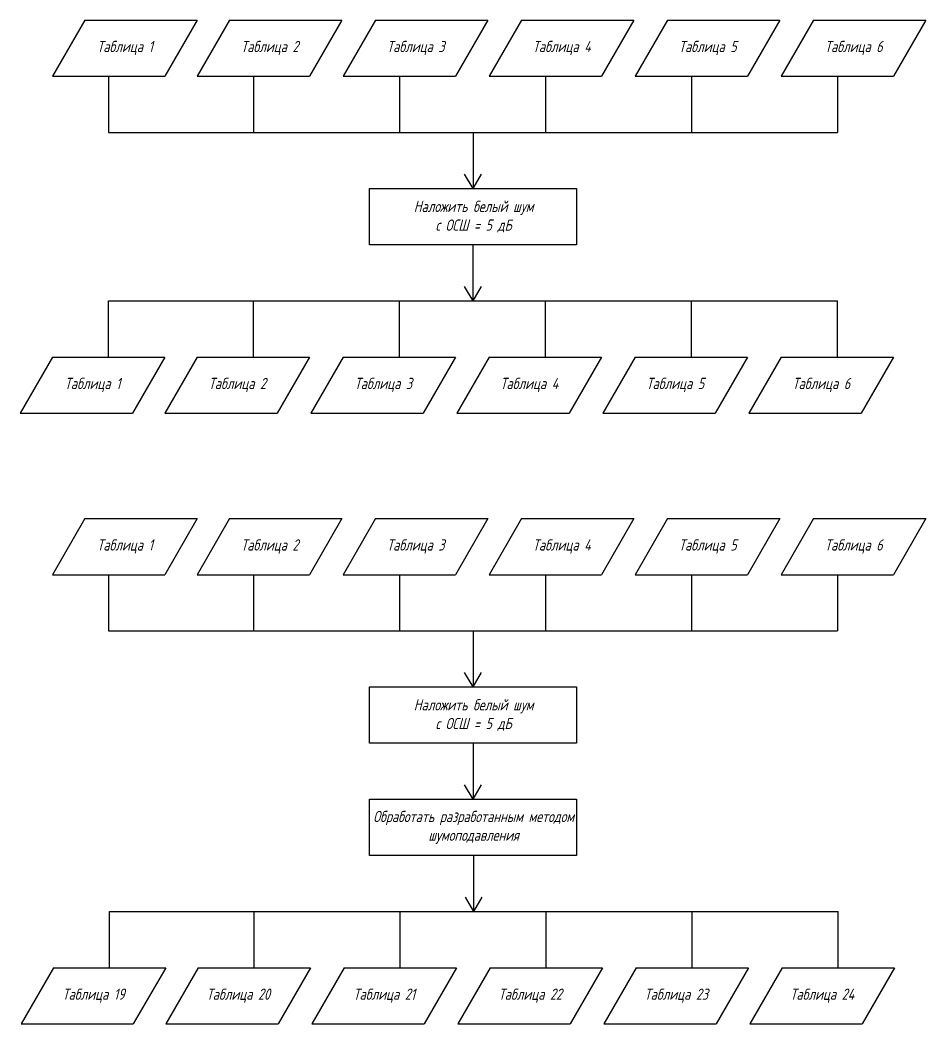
# Model space of a CAD drawing. Extents: x 1752 to 5639, y -294 to 668.
# Drawn here: x 3092 to 3899, y -294 to 600 of the extents above; entities that cross this region are included whole.
import ezdxf

# ---------------------------------------------------------------- set-up
doc = ezdxf.new("R2010")
doc.units = 0
doc.header["$MEASUREMENT"] = 0
doc.layers.get('0').update_dxf_attribs({"linetype": 'CONTINUOUS'})
doc.layers.add('текст', color=7, linetype='CONTINUOUS', lineweight=30)
doc.styles.add('стиль1', font='romans.shx', dxfattribs={"width": 0.75, "oblique": 15, "height": 3.5})

msp = doc.modelspace()

# ---------------------------------------------------------------- linework, layer by layer
for p, q in [((3150, 600), (3121.13, 550)), ((3150, 600), (3250, 600)), ((3250, 600), (3221.13, 550)), ((3278.87, 600), (3250, 550)), ((3278.87, 600), (3378.87, 600)), ((3378.87, 600), (3350, 550)), ((3408.87, 600), (3380, 550)), ((3408.87, 600), (3508.87, 600)), ((3508.87, 600), (3480, 550)), ((3538.87, 600), (3510, 550)), ((3538.87, 600), (3638.87, 600)), ((3638.87, 600), (3610, 550)), ((3668.87, 600), (3640, 550)), ((3668.87, 600), (3768.87, 600)), ((3768.87, 600), (3740, 550)), ((3798.87, 600), (3770, 550)), ((3798.87, 600), (3898.87, 600)), ((3898.87, 600), (3870, 550)), ((3121.13, 550), (3221.13, 550)), ((3171.13, 550), (3171.13, 500)), ((3250, 550), (3350, 550)), ((3300, 550), (3300, 500)), ((3380, 550), (3480, 550)), ((3430, 550), (3430, 500)), ((3510, 550), (3610, 550)), ((3560, 550), (3560, 500)), ((3640, 550), (3740, 550)), ((3690, 550), (3690, 500)), ((3770, 550), (3870, 550)), ((3820, 550), (3820, 500)), ((3171.13, 500), (3820, 500)), ((3495.57, 500), (3495.57, 450)), ((3495.57, 450), (3488.11, 462.91)), ((3495.57, 450), (3503.02, 462.91)), ((3403.49, 450), (3587.64, 450)), ((3403.49, 400), (3403.49, 450)), ((3587.64, 450), (3587.64, 400)), ((3587.64, 400), (3403.49, 400)), ((3495.57, 350), (3495.57, 400)), ((3495.57, 350), (3488.11, 362.91)), ((3495.57, 350), (3503.02, 362.91)), ((3171.13, 300), (3171.13, 350)), ((3171.13, 350), (3820, 350)), ((3300, 300), (3300, 350)), ((3430, 300), (3430, 350)), ((3560, 300), (3560, 350)), ((3690, 300), (3690, 350)), ((3820, 300), (3820, 350)), ((3121.13, 300), (3092.26, 250)), ((3121.13, 300), (3221.13, 300)), ((3221.13, 300), (3192.26, 250)), ((3250, 300), (3221.13, 250)), ((3250, 300), (3350, 300)), ((3350, 300), (3321.13, 250)), ((3380, 300), (3351.13, 250)), ((3380, 300), (3480, 300)), ((3480, 300), (3451.13, 250)), ((3510, 300), (3481.13, 250)), ((3510, 300), (3610, 300)), ((3610, 300), (3581.13, 250)), ((3640, 300), (3611.13, 250)), ((3640, 300), (3740, 300)), ((3740, 300), (3711.13, 250)), ((3770, 300), (3741.13, 250)), ((3770, 300), (3870, 300)), ((3870, 300), (3841.13, 250)), ((3092.26, 250), (3192.26, 250)), ((3221.13, 250), (3321.13, 250)), ((3351.13, 250), (3451.13, 250)), ((3481.13, 250), (3581.13, 250)), ((3611.13, 250), (3711.13, 250)), ((3741.13, 250), (3841.13, 250)), ((3150, 156.21), (3121.13, 106.21)), ((3150, 156.21), (3250, 156.21)), ((3250, 156.21), (3221.13, 106.21)), ((3278.87, 156.21), (3250, 106.21)), ((3278.87, 156.21), (3378.87, 156.21)), ((3378.87, 156.21), (3350, 106.21)), ((3408.87, 156.21), (3380, 106.21)), ((3408.87, 156.21), (3508.87, 156.21)), ((3508.87, 156.21), (3480, 106.21)), ((3538.87, 156.21), (3510, 106.21)), ((3538.87, 156.21), (3638.87, 156.21)), ((3638.87, 156.21), (3610, 106.21)), ((3668.87, 156.21), (3640, 106.21)), ((3668.87, 156.21), (3768.87, 156.21)), ((3768.87, 156.21), (3740, 106.21)), ((3798.87, 156.21), (3770, 106.21)), ((3798.87, 156.21), (3898.87, 156.21)), ((3898.87, 156.21), (3870, 106.21)), ((3121.13, 106.21), (3221.13, 106.21)), ((3171.13, 106.21), (3171.13, 56.21)), ((3250, 106.21), (3350, 106.21)), ((3300, 106.21), (3300, 56.21)), ((3380, 106.21), (3480, 106.21)), ((3430, 106.21), (3430, 56.21)), ((3510, 106.21), (3610, 106.21)), ((3560, 106.21), (3560, 56.21)), ((3640, 106.21), (3740, 106.21)), ((3690, 106.21), (3690, 56.21)), ((3770, 106.21), (3870, 106.21)), ((3820, 106.21), (3820, 56.21)), ((3171.13, 56.21), (3820, 56.21)), ((3495.57, 56.21), (3495.57, 6.21)), ((3495.57, 6.21), (3488.11, 19.12)), ((3495.57, 6.21), (3503.02, 19.12)), ((3403.49, 6.21), (3587.64, 6.21)), ((3403.49, -43.79), (3403.49, 6.21)), ((3587.64, 6.21), (3587.64, -43.79)), ((3587.64, -43.79), (3403.49, -43.79)), ((3495.57, -43.79), (3495.57, -93.79)), ((3495.57, -93.79), (3488.11, -80.88)), ((3495.57, -93.79), (3503.02, -80.88)), ((3403.49, -93.79), (3587.64, -93.79)), ((3403.49, -143.79), (3403.49, -93.79)), ((3587.64, -93.79), (3587.64, -143.79)), ((3587.64, -143.79), (3403.49, -143.79)), ((3496.41, -193.79), (3496.41, -143.79)), ((3496.41, -193.79), (3488.95, -180.88)), ((3496.41, -193.79), (3503.86, -180.88)), ((3171.97, -243.79), (3171.97, -193.79)), ((3171.97, -193.79), (3820.84, -193.79)), ((3300.84, -243.79), (3300.84, -193.79)), ((3430.84, -243.79), (3430.84, -193.79)), ((3560.84, -243.79), (3560.84, -193.79)), ((3690.84, -243.79), (3690.84, -193.79)), ((3820.84, -243.79), (3820.84, -193.79)), ((3121.97, -243.79), (3093.11, -293.79)), ((3121.97, -243.79), (3221.97, -243.79)), ((3221.97, -243.79), (3193.11, -293.79)), ((3250.84, -243.79), (3221.97, -293.79)), ((3250.84, -243.79), (3350.84, -243.79)), ((3350.84, -243.79), (3321.97, -293.79)), ((3380.84, -243.79), (3351.97, -293.79)), ((3380.84, -243.79), (3480.84, -243.79)), ((3480.84, -243.79), (3451.97, -293.79)), ((3510.84, -243.79), (3481.97, -293.79)), ((3510.84, -243.79), (3610.84, -243.79)), ((3610.84, -243.79), (3581.97, -293.79)), ((3640.84, -243.79), (3611.97, -293.79)), ((3640.84, -243.79), (3740.84, -243.79)), ((3740.84, -243.79), (3711.97, -293.79)), ((3770.84, -243.79), (3741.97, -293.79)), ((3770.84, -243.79), (3870.84, -243.79)), ((3870.84, -243.79), (3841.97, -293.79)), ((3093.11, -293.79), (3193.11, -293.79)), ((3221.97, -293.79), (3321.97, -293.79)), ((3351.97, -293.79), (3451.97, -293.79)), ((3481.97, -293.79), (3581.97, -293.79)), ((3611.97, -293.79), (3711.97, -293.79)), ((3741.97, -293.79), (3841.97, -293.79))]:
    msp.add_line(p, q)

# ---------------------------------------------------------------- texts
at = {"layer": 'текст', "char_height": 10, "attachment_point": 5, "style": 'стиль1'}
for s, width, insert in [('\\A1;\\pxqc;Таблица 1', 70.5566, (3185.68, 575.12)), ('\\A1;\\pxqc;Таблица 2', 70.5566, (3314.55, 575.12)), ('\\A1;\\pxqc;Таблица 3', 70.5566, (3444.55, 575.12)), ('\\A1;\\pxqc;Таблица 4', 70.5566, (3574.55, 575.12)), ('\\A1;\\pxqc;Таблица 5', 70.5566, (3704.55, 575.12)), ('\\A1;\\pxqc;Таблица 6', 70.5566, (3834.55, 575.12)), ('\\A1;\\pxqc;Наложить белый шум\\Pс ОСШ = 5 дБ', 198.446, (3496.12, 425)), ('\\A1;\\pxqc;Таблица 1', 70.5566, (3156.81, 275.12)), ('\\A1;\\pxqc;Таблица 2', 70.5566, (3285.68, 275.12)), ('\\A1;\\pxqc;Таблица 3', 70.5566, (3415.68, 275.12)), ('\\A1;\\pxqc;Таблица 4', 70.5566, (3545.68, 275.12)), ('\\A1;\\pxqc;Таблица 5', 70.5566, (3675.68, 275.12)), ('\\A1;\\pxqc;Таблица 6', 70.5566, (3805.68, 275.12)), ('\\A1;\\pxqc;Таблица 1', 70.5566, (3185.68, 131.32)), ('\\A1;\\pxqc;Таблица 2', 70.5566, (3314.55, 131.32)), ('\\A1;\\pxqc;Таблица 3', 70.5566, (3444.55, 131.32)), ('\\A1;\\pxqc;Таблица 4', 70.5566, (3574.55, 131.32)), ('\\A1;\\pxqc;Таблица 5', 70.5566, (3704.55, 131.32)), ('\\A1;\\pxqc;Таблица 6', 70.5566, (3834.55, 131.32)), ('\\A1;\\pxqc;Наложить белый шум\\Pс ОСШ = 5 дБ', 198.446, (3496.12, -18.79)), ('\\A1;\\pxqc;Обработать разработанным методом шумоподавления', 198.446, (3496.12, -118.79)), ('\\A1;\\pxqc;Таблица 19', 70.5566, (3157.66, -268.68)), ('\\A1;\\pxqc;Таблица 20', 70.5566, (3286.52, -268.68)), ('\\A1;\\pxqc;Таблица 21', 70.5566, (3416.52, -268.68)), ('\\A1;\\pxqc;Таблица 22', 70.5566, (3546.52, -268.68)), ('\\A1;\\pxqc;Таблица 23', 70.5566, (3676.52, -268.68)), ('\\A1;\\pxqc;Таблица 24', 70.5566, (3806.52, -268.68))]:
    msp.add_mtext_dynamic_manual_height_columns(s, width=width, gutter_width=9.89, heights=[43.47], dxfattribs=dict(at, insert=insert))

doc.saveas('drawing.dxf')
